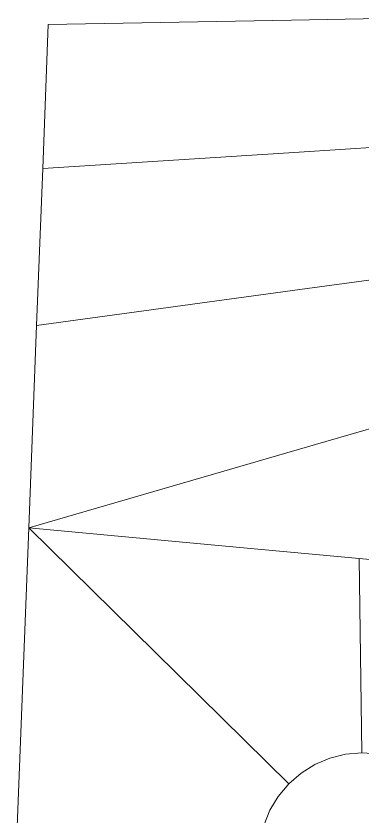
# Model space of a CAD drawing. Header units: feet. Extents: x 865220 to 2841409, y -2240498 to 948907.
# Drawn here: x 2835859.7 to 2836059.4, y 942249 to 942709.5 of the extents above; entities that cross this region are included whole.
import ezdxf

# ---------------------------------------------------------------- set-up
doc = ezdxf.new("R2010")
doc.units = ezdxf.units.FT
doc.header["$LTSCALE"] = 0.015
doc.header["$MEASUREMENT"] = 0
doc.layers.add('Dakota County Parcels', color=7, linetype='Continuous')

msp = doc.modelspace()

# ---------------------------------------------------------------- linework, layer by layer
at = {"layer": 'Dakota County Parcels', "lineweight": 5}
for p, q in [((2836018.25, 942707.15), (2836150.21, 942709.51)), ((2835875.07, 942621.9), (2835878.29, 942704.66)), ((2835878.29, 942704.66), (2836018.25, 942707.15)), ((2836022.6, 942631.27), (2836154.65, 942639.66)), ((2835875.07, 942621.9), (2836022.6, 942631.27)), ((2835871.56, 942531.56), (2835875.07, 942621.9)), ((2836027.26, 942552.78), (2836160.47, 942570.94)), ((2835871.56, 942531.56), (2836027.26, 942552.78)), ((2835867.03, 942415.19), (2835871.56, 942531.56)), ((2836037.97, 942464.77), (2836175.44, 942504.66)), ((2835867.03, 942415.19), (2836037.97, 942464.77)), ((2835859.71, 942226.76), (2835867.03, 942415.19)), ((2835867.03, 942415.19), (2835988.5, 942403.97)), ((2835867.03, 942415.19), (2835939.73, 942343.65)), ((2835988.5, 942403.97), (2836057.2, 942397.62)), ((2836057.2, 942397.62), (2836099.52, 942393.71)), ((2836057.2, 942397.62), (2836058.65, 942285.86)), ((2835939.73, 942343.65), (2836016.66, 942267.95))]:
    msp.add_line(p, q, dxfattribs=at)
for points in [[(2836058.65, 942285.86), (2836049.33, 942285.01), (2836040.26, 942282.72), (2836031.65, 942279.05), (2836023.72, 942274.08), (2836016.66, 942267.95)], [(2836111.51, 942255.63), (2836106.4, 942263.18), (2836100.21, 942269.87), (2836093.07, 942275.54), (2836085.16, 942280.06), (2836076.65, 942283.33), (2836067.75, 942285.28), (2836058.65, 942285.86)], [(2835999.43, 942225.67), (2836000.13, 942235), (2836002.27, 942244.11), (2836005.8, 942252.78), (2836010.64, 942260.79), (2836016.66, 942267.95)]]:
    msp.add_lwpolyline(points, dxfattribs=at)

doc.saveas('drawing.dxf')
